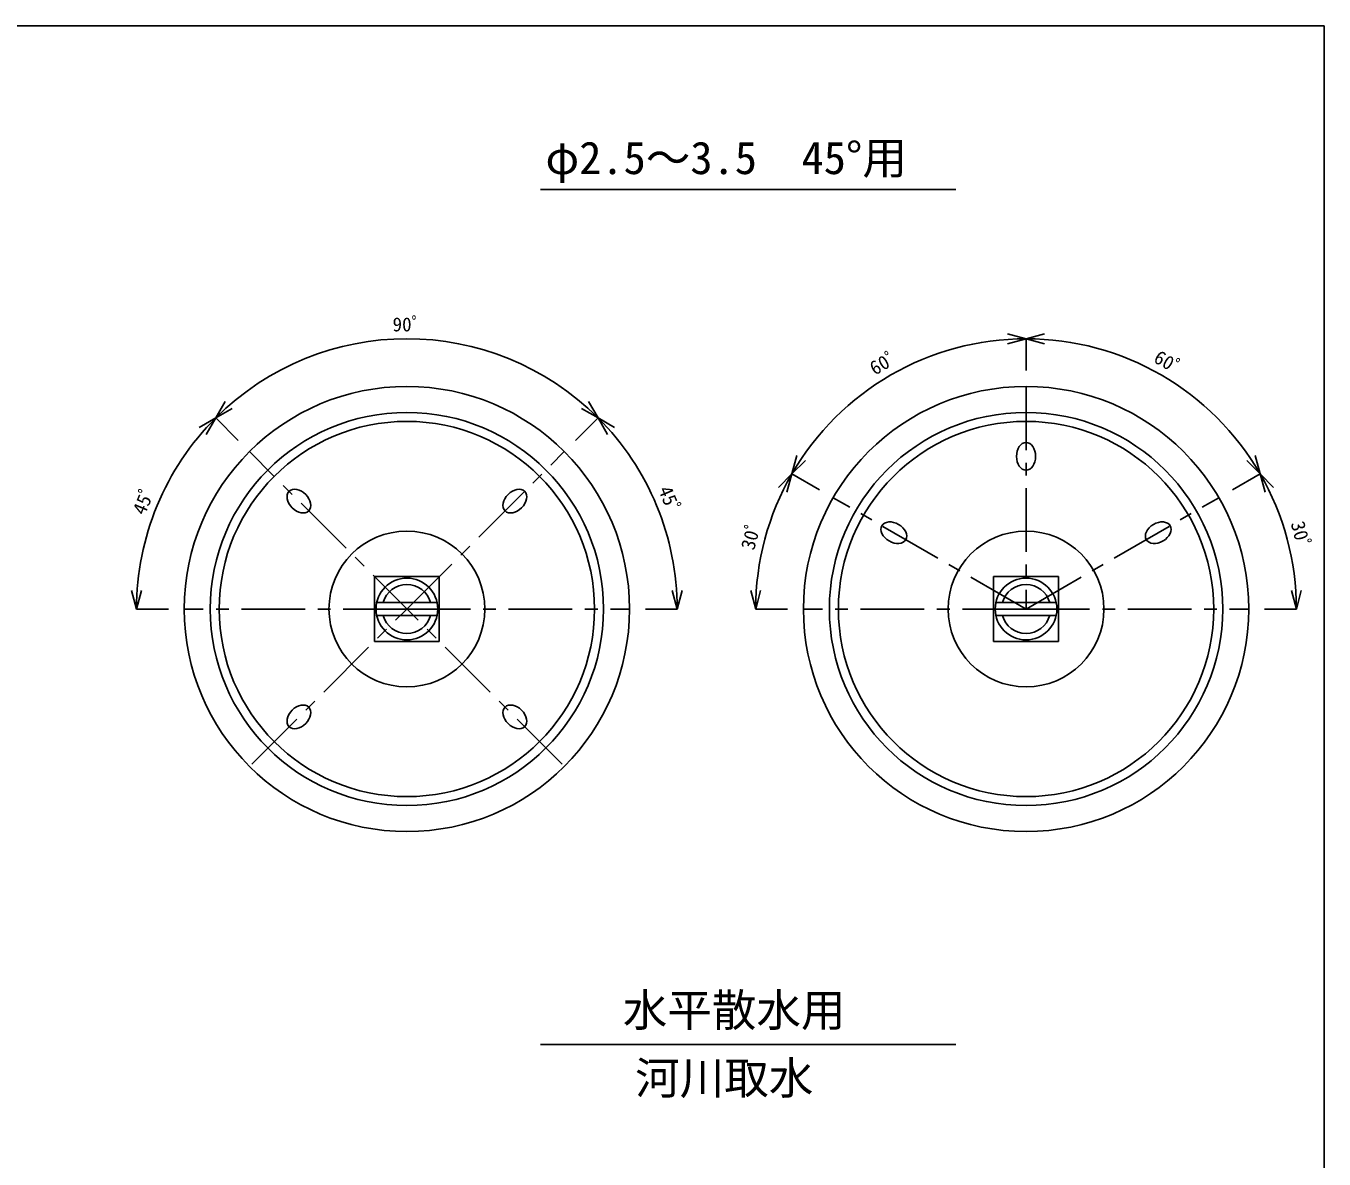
# Model space of a CAD drawing. Units: millimetres, scale not verified, with parts at other scales. Extents: x -438 to 140, y -184 to 99.
# Drawn here: x 38 to 140.1, y 10 to 99.1 of the extents above; entities that cross this region are included whole.
import ezdxf
from ezdxf.enums import TextEntityAlignment as Align

# ---------------------------------------------------------------- set-up
doc = ezdxf.new("R2010")
doc.units = ezdxf.units.MM
doc.linetypes.add('CHAIN1', pattern=[8, 5, -1, 1, -1])
for name, color, linetype in [('0-0_φ3.0_両4 45', 7, 'Continuous'), ('0-1_φ3.0_片3 45', 7, 'Continuous'), ('1-0', 4, 'Continuous')]:
    doc.layers.add(name, color=color, linetype=linetype)
doc.styles.add('ＭＳ ゴシック', font='')
doc.styles.get('ＭＳ ゴシック').set_extended_font_data('MS Gothic')

msp = doc.modelspace()

# ---------------------------------------------------------------- linework, layer by layer
at = {"layer": '0-0_φ3.0_両4 45', "color": 5}
msp.add_line((-139.949, 99.1), (140.051, 99.1), dxfattribs=at)
at = {"layer": '0-0_φ3.0_両4 45'}
for p, q in [((78.461, 86.246), (111.109, 86.246)), ((78.461, 19.015), (111.109, 19.015))]:
    msp.add_line(p, q, dxfattribs=at)
at = {"layer": '0-0_φ3.0_両4 45', "color": 5}
msp.add_lwpolyline([(-139.949, 99.1), (-139.949, -96.9), (140.051, -96.9), (140.051, 99.1)], dxfattribs=at)
at = {"layer": '0-1_φ3.0_片3 45', "color": 5}
msp.add_line((-139.949, 99.1), (140.051, 99.1), dxfattribs=at)
msp.add_lwpolyline([(-139.949, 99.1), (-139.949, -96.9), (140.051, -96.9), (140.051, 99.1)], dxfattribs=at)
at = {"layer": '1-0'}
for p, q in [((116.628, 74.503), (115.179, 74.892)), ((116.628, 74.503), (115.179, 74.115)), ((116.628, 74.503), (118.077, 74.892)), ((116.628, 74.503), (118.077, 74.115)), ((116.628, 72.003), (116.628, 74.503)), ((116.628, 72.003), (116.628, 74.503)), ((52.935, 68.279), (53.685, 69.578)), ((82.987, 68.279), (82.237, 69.578)), ((52.935, 68.279), (54.234, 69.029)), ((82.987, 68.279), (81.688, 69.029)), ((52.935, 68.279), (51.636, 67.529)), ((52.935, 68.279), (52.185, 66.98)), ((54.703, 66.512), (52.935, 68.279)), ((54.703, 66.512), (52.935, 68.279)), ((81.22, 66.512), (82.987, 68.279)), ((81.22, 66.512), (82.987, 68.279)), ((82.987, 68.279), (84.286, 67.529)), ((82.987, 68.279), (83.737, 66.98)), ((98.225, 63.878), (98.613, 65.327)), ((135.031, 63.878), (134.643, 65.327)), ((98.225, 63.878), (99.285, 64.939)), ((135.031, 63.878), (133.97, 64.939)), ((98.225, 63.878), (97.164, 62.818)), ((132.866, 62.628), (135.031, 63.878)), ((135.031, 63.878), (136.091, 62.818)), ((135.031, 63.878), (135.419, 62.429)), ((46.711, 53.253), (46.323, 54.702)), ((46.711, 53.253), (47.1, 54.702)), ((89.211, 53.253), (88.823, 54.702)), ((89.211, 53.253), (89.6, 54.702)), ((95.378, 53.253), (94.989, 54.702)), ((95.378, 53.253), (95.766, 54.702)), ((137.878, 53.253), (137.489, 54.702)), ((137.878, 53.253), (138.266, 54.702)), ((49.211, 53.253), (46.711, 53.253)), ((70.334, 53.753), (65.589, 53.753)), ((86.711, 53.253), (89.211, 53.253)), ((97.878, 53.253), (95.378, 53.253)), ((119.001, 53.753), (114.255, 53.753)), ((135.378, 53.253), (137.878, 53.253)), ((70.334, 52.753), (65.589, 52.753)), ((119.001, 52.753), (114.255, 52.753))]:
    msp.add_line(p, q, dxfattribs=at)
at = {"layer": '1-0', "linetype": 'CHAIN1'}
for p, q in [((80.159, 41.056), (55.587, 65.628)), ((67.961, 53.253), (80.336, 65.628)), ((116.628, 53.253), (101.472, 62.003)), ((67.961, 53.253), (50.461, 53.253)), ((55.764, 41.056), (67.961, 53.253)), ((67.961, 53.253), (85.461, 53.253)), ((116.628, 53.253), (99.128, 53.253)), ((116.628, 53.253), (134.128, 53.253))]:
    msp.add_line(p, q, dxfattribs=at)
at = {"layer": '1-0', "color": 3}
for p, q in [((65.411, 55.803), (65.411, 50.703)), ((114.078, 55.803), (114.078, 50.703)), ((65.411, 50.703), (70.511, 50.703)), ((114.078, 50.703), (119.178, 50.703))]:
    msp.add_line(p, q, dxfattribs=at)
at = {"layer": '1-0', "linetype": 'CHAIN1'}
msp.add_lwpolyline([(116.628, 70.753), (116.628, 53.253), (131.783, 62.003)], dxfattribs=at)
at = {"layer": '1-0'}
msp.add_lwpolyline([(100.39, 62.628), (98.225, 63.878), (97.836, 62.429)], dxfattribs=at)
at = {"layer": '1-0', "color": 3}
for points in [[(65.411, 55.803), (70.511, 55.803), (70.511, 50.703)], [(114.078, 55.803), (119.178, 55.803), (119.178, 50.703)]]:
    msp.add_lwpolyline(points, dxfattribs=at)
for centre, radius in [((67.961, 53.253), 17.5), ((116.628, 53.253), 17.5), ((67.961, 53.253), 15.457), ((116.628, 53.253), 15.457), ((67.961, 53.253), 14.75), ((116.628, 53.253), 14.75), ((67.961, 53.253), 6.125), ((116.628, 53.253), 6.125)]:
    msp.add_circle(centre, radius, dxfattribs=at)
at = {"layer": '1-0'}
for centre in [(67.961, 53.253), (116.628, 53.253)]:
    msp.add_circle(centre, 2.425, dxfattribs=at)
for centre, radius, start, end in [((67.961, 53.253), 21.25, 45, 135), ((116.628, 53.253), 21.25, 90, 150), ((116.628, 53.253), 21.25, 30, 90), ((67.961, 53.253), 21.25, 135, 180), ((67.961, 53.253), 21.25, 0, 45), ((116.628, 53.253), 21.25, 150, 180), ((116.628, 53.253), 21.25, 360, 30), ((67.961, 53.253), 1.925, 15.05465, 164.94535), ((116.628, 53.253), 1.925, 15.05465, 164.94535), ((67.961, 53.253), 1.925, 195.05465, 344.94535), ((116.628, 53.253), 1.925, 195.05465, 344.94535)]:
    msp.add_arc(centre, radius, start, end, dxfattribs=at)
at = {"layer": '1-0', "color": 7}
for centre, major_axis in [((116.628, 65.253), (0, -1.087)), ((59.476, 61.739), (0.769, -0.769)), ((76.447, 61.739), (-0.769, -0.769)), ((106.235, 59.253), (0.942, -0.544)), ((127.02, 59.253), (0.942, 0.544)), ((59.476, 44.768), (0.769, 0.769)), ((76.447, 44.768), (-0.769, 0.769))]:
    msp.add_ellipse(centre, major_axis=major_axis, ratio=0.689655, dxfattribs=at)

# ---------------------------------------------------------------- texts
at = {"layer": '0-0_φ3.0_両4 45', "style": 'ＭＳ ゴシック'}
for s, p in [('φ2.5～3.5\u300045°用', (78.853, 86.68)), ('水平散水用', (84.936, 19.662)), ('河川取水', (85.906, 14.327))]:
    msp.add_text(s, height=2.566, dxfattribs=at).set_placement(p, align=Align.BOTTOM_LEFT)
at = {"layer": '1-0', "color": 7, "style": 'ＭＳ ゴシック'}
msp.add_text('90ﾟ', height=1.1, dxfattribs=at).set_placement((66.836, 74.753), align=Align.BOTTOM_LEFT)
for s, rotation, p in [('60ﾟ', 30, (104.903, 71.31)), ('60ﾟ', 330, (126.403, 72.435)), ('45ﾟ', 67.5, (47.667, 60.442)), ('45ﾟ', 292.5, (87.394, 62.52)), ('30ﾟ', 75, (95.569, 57.731)), ('30ﾟ', 285, (137.104, 59.905))]:
    msp.add_text(s, height=1.1, rotation=rotation, dxfattribs=at).set_placement(p, align=Align.BOTTOM_LEFT)

doc.saveas('drawing.dxf')
